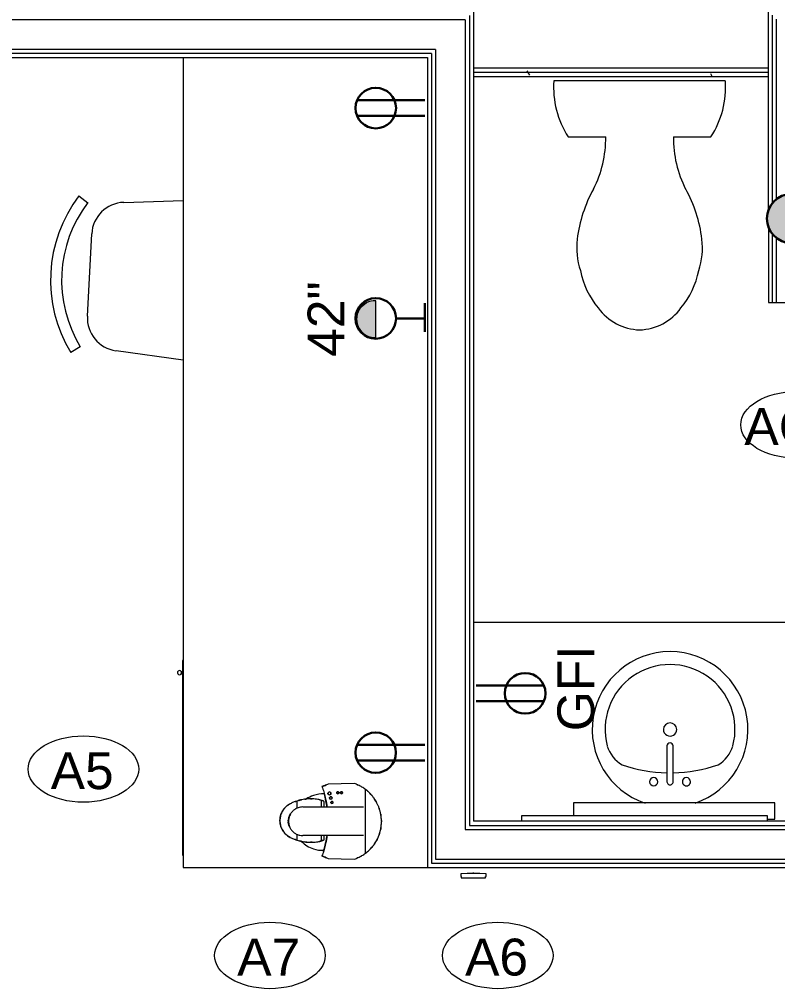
# Model space of a CAD drawing. Header units: inches. Extents: x -4688 to 1542, y -3558 to 978.
# Drawn here: x -828.4 to -735.8, y 482.4 to 600.7 of the extents above; entities that cross this region are included whole.
import ezdxf

# ---------------------------------------------------------------- set-up
doc = ezdxf.new("R2010")
doc.units = ezdxf.units.IN
doc.header["$MEASUREMENT"] = 0
for name, color, linetype, lineweight in [('A-ANNO-NOTE', 131, 'Continuous', 40), ('A-DETL-GENF', 92, 'Continuous', 18), ('A-WALL', 113, 'Continuous', 18), ('A-WALL-PATT', 111, 'Continuous', 18), ('I-FURN', 30, 'Continuous', 9), ('I-WALL', 2, 'Continuous', 18), ('P-SANR-FIXT', 6, 'Continuous', 9), ('Q-CASE', 31, 'Continuous', 9), ('Q-SPCQ', 91, 'Continuous', 9), ('Q-SPCQ-IDEN', 132, 'Continuous', 9), ('S-COLS', 52, 'Continuous', 18)]:
    doc.layers.add(name, color=color, linetype=linetype, lineweight=lineweight)
doc.styles.add('Arial', font='arial.ttf', dxfattribs={"height": 4.5})
doc.styles.add('Swis721 Lt BT', font='swissl.ttf', dxfattribs={"height": 4.5})
pattern_1 = [(0, (0, 0), (15.36, 3.84), [0.634, -10.886, 0.634, -10.886, -61.44]), (0, (0, 0), (15.36, 3.84), [-23.04, 0.634, -22.406, 0.634, -10.886, -26.88]), (0, (0, 0), (15.36, 3.84), [-57.6, 0.634, -7.046, 0.634, -18.566]), (120, (5.76, 1.92), (-11.005538, 11.38215), [0.634, -10.886, 0.634, -10.886, -61.44]), (120, (5.76, 1.92), (-11.005538, 11.38215), [-23.04, 0.634, -22.406, 0.634, -10.886, -26.88]), (120, (5.76, 1.92), (-11.005538, 11.38215), [-57.6, 0.634, -7.046, 0.634, -18.566]), (240, (7.68, 9.6), (-4.354462, -15.22215), [0.634, -10.886, 0.634, -10.886, -61.44]), (240, (7.68, 9.6), (-4.354462, -15.22215), [-23.04, 0.634, -22.406, 0.634, -10.886, -26.88]), (240, (7.68, 9.6), (-4.354462, -15.22215), [-57.6, 0.634, -7.046, 0.634, -18.566])]

# ---------------------------------------------------------------- blocks, each defined once
blk = doc.blocks.new('Concrete-Round-Column - 10_-4877615-1st Floor Power _ Signal')
at = {"layer": 'S-COLS', "lineweight": 9}
blk.add_hatch(color=7, dxfattribs=at).paths.add_polyline_path([(0, -3), (1.15, -2.77), (2.12, -2.12), (2.77, -1.15), (3, 0), (2.77, 1.15), (2.12, 2.12), (1.15, 2.77), (0, 3), (-1.15, 2.77), (-2.12, 2.12), (-2.77, 1.15), (-3, 0), (-2.77, -1.15), (-2.12, -2.12), (-1.15, -2.77)], flags=0)
at = {"layer": 'S-COLS', "color": 8, "lineweight": 30}
for start, end in [(360, 180), (180, 360)]:
    blk.add_arc((0, 0), 3, start, end, dxfattribs=at)
blk = doc.blocks.new('C-Counter Top - ADJ HEIGHT-6997157-1st Floor Power _ Signal')
at = {"layer": 'Q-CASE'}
for p, q in [((-46.89, 0), (-47.26, 0)), ((-47.26, 0), (-47.26, -0.75)), ((-47.26, -0.75), (-47.26, -25)), ((-47.26, -0.75), (29.46, -0.75)), ((-47.26, -25), (29.46, -25))]:
    blk.add_line(p, q, dxfattribs=at)
blk = doc.blocks.new('Sink Vanity-Round - 19_ x 19_-V37-1st Floor Power _ Signal')
at = {"layer": 'P-SANR-FIXT'}
for p, q in [((3.43, 9.73), (3.43, 5.36)), ((4.18, 9.73), (4.18, 5.36))]:
    blk.add_line(p, q, dxfattribs=at)
for centre, radius, start, end in [((3.81, 3.35), 9.5, 108.7425, 270), ((3.81, 3.35), 9.5, 270, 71.2575), ((1.81, 9.73), 0.5, 360, 180), ((1.81, 9.73), 0.5, 180, 360), ((3.81, 9.73), 0.375, 360, 180), ((5.81, 9.73), 0.5, 0, 180), ((5.81, 9.73), 0.5, 180, 360), ((3.81, -9.17), 17.81, 91.2067, 109.2086), ((3.81, -9.17), 17.81, 70.7914, 88.7933), ((0.05, 4.11), 4.12, 120.7927, 162.1904), ((7.56, 4.11), 4.12, 17.8096, 59.2073), ((3.81, 3.35), 7.93, 165.3071, 14.6929), ((3.81, 5.36), 0.375, 180, 360), ((3.81, 3.35), 0.812, 360, 180), ((3.81, 3.35), 0.813, 180, 360)]:
    blk.add_arc(centre, radius, start, end, dxfattribs=at)
blk = doc.blocks.new('F-Chairs - Side 01-V38-1st Floor Power _ Signal')
at = {"layer": 'I-FURN'}
for p, q in [((9.78, 17.28), (9.07, 9.03)), ((-9.07, 9.03), (-9.69, 16.26)), ((5.02, 5.32), (-5.02, 5.32)), ((-9.57, 3.52), (-8.8, 4.64)), ((8.8, 4.64), (9.57, 3.52))]:
    blk.add_line(p, q, dxfattribs=at)
for centre, radius, start, end in [((-5.02, 9.38), 4.06, 184.9697, 270), ((5.02, 9.38), 4.06, 270, 355.0303), ((0, 17.51), 15.59, 235.6197, 304.3803), ((0, 17.51), 16.94, 235.6197, 304.3803)]:
    blk.add_arc(centre, radius, start, end, dxfattribs=at)
blk = doc.blocks.new('P-Toilet-Floor-3D - Floor Mount-7330913-1st Floor Power _ Signal')
at = {"layer": 'P-SANR-FIXT'}
for p, q in [((10.46, -1.47), (-10.46, -1.47)), ((-8.7, -8.31), (-4.13, -8.31)), ((4.13, -8.31), (8.7, -8.31))]:
    blk.add_line(p, q, dxfattribs=at)
for centre, radius, start, end in [((0.69, -2.25), 11.19, 176.0012, 212.8527), ((-0.69, -2.25), 11.19, 327.1473, 3.9988), ((-17.85, -8.46), 13.72, 332.9997, 0.6089), ((17.85, -8.46), 13.72, 179.3911, 207.0003), ((9.41, -22.94), 17.16, 151.2397, 172.7867), ((-9.41, -22.94), 17.16, 7.2133, 28.7603), ((0.88, -21.86), 8.56, 172.7867, 198.8936), ((-0.88, -21.86), 8.56, 341.1064, 7.2133), ((2.68, -22.72), 10.08, 190.9157, 219.9319), ((-2.68, -22.72), 10.08, 320.0681, 349.0843), ((0.18, -25.42), 6.45, 215.8378, 268.4031), ((-0.18, -25.42), 6.45, 271.5969, 324.1622)]:
    blk.add_arc(centre, radius, start, end, dxfattribs=at)
blk = doc.blocks.new('A-UC Refrigerator - A-UC Refrigerator-V65-1st Floor Power _ Signal')
at = {"layer": 'Q-SPCQ'}
for p, q in [((-11.87, -17.69), (-11.87, -17.75)), ((11.88, -17.75), (11.88, -17.69)), ((-11.87, -17.75), (11.88, -17.75)), ((-10.5, -17.75), (-10.5, -17.91)), ((-10.5, -17.75), (-10.5, -17.91)), ((-10.25, -17.93), (-10.25, -17.75)), ((-10.25, -17.93), (-10.25, -17.75))]:
    blk.add_line(p, q, dxfattribs=at)
for start, end in [(90, 270), (270, 90)]:
    blk.add_arc((-10.39, -18.13), 0.25, start, end, dxfattribs=at)
blk = doc.blocks.new('HVAC_Other_LK-Systems_Room-Thermostat-S1-Dti-24V-NO - Room Thermostat S1 Dti 24V NO-6786672-1st Floor Power _ Signal')
at = {"layer": 'A-DETL-GENF', "lineweight": 9}
for p, q in [((-1.55, 0.12), (-1.55, -0.05)), ((-1.48, 0.12), (-1.55, 0.12)), ((-1.48, 0.12), (-1.55, 0.12)), ((-1.55, 0.12), (-1.55, -0.23)), ((-1.48, 0.28), (-1.48, 0.12)), ((1.48, 0.28), (-1.48, 0.28)), ((1.48, 0.28), (-1.48, 0.28)), ((-1.48, 0.28), (-1.48, 0.12)), ((1.48, 0.12), (1.48, 0.28)), ((1.48, 0.12), (1.48, 0.28)), ((1.55, 0.12), (1.48, 0.12)), ((1.55, 0.12), (1.48, 0.12)), ((1.55, -0.23), (1.55, 0.12)), ((1.55, -0.23), (1.55, 0.12)), ((-1.55, -0.05), (-1.55, -0.23)), ((-1.55, -0.23), (-0.76, -0.25)), ((-1.55, -0.23), (-0.76, -0.25)), ((-0.76, -0.25), (0, -0.26)), ((-0.76, -0.25), (-0.06, -0.26)), ((-0.06, -0.26), (-0.06, -0.3)), ((-0.06, -0.3), (0.06, -0.3)), ((-0.06, -0.3), (0.06, -0.3)), ((0, -0.26), (0.76, -0.25)), ((0.06, -0.26), (0.76, -0.25)), ((0.06, -0.3), (0.06, -0.26)), ((0.06, -0.3), (0.06, -0.26)), ((0.76, -0.25), (1.55, -0.23)), ((0.76, -0.25), (1.55, -0.23))]:
    blk.add_line(p, q, dxfattribs=at)
blk = doc.blocks.new('Desk26 - Desk-7240400-1st Floor Power _ Signal')
at = {"layer": 'Q-CASE'}
for p, q in [((2405, 806.12), (2405, 835.94)), ((2306.16, 806.12), (2405, 806.12))]:
    blk.add_line(p, q, dxfattribs=at)
blk = doc.blocks.new('Mirror38 - Mirror-7339409-1st Floor Power _ Signal')
at = {"layer": 'Q-SPCQ'}
for p, q in [((-991.06, -1017.98), (-1015.63, -1017.98)), ((-1015.63, -1017.98), (-1015.63, -1019.6)), ((-991.06, -1019.98), (-991.06, -1017.98)), ((-991.95, -1019.98), (-991.06, -1019.98))]:
    blk.add_line(p, q, dxfattribs=at)
blk = doc.blocks.new('Keurig_Coffee_Maker_18764 - Keurig_Coffee_Maker_18764-V76-1st Floor Power _ Signal')
at = {"layer": 'Q-SPCQ'}
for p, q in [((-0.61, 4.75), (-0.53, 4.77)), ((-0.53, 4.77), (-0.61, 4.75)), ((-0.61, 4.75), (-0.53, 4.77)), ((-0.53, 4.77), (-0.61, 4.75)), ((-0.61, 4.75), (-0.53, 4.77)), ((-0.53, 4.77), (-0.61, 4.75)), ((-0.61, 4.75), (-0.6, 4.72)), ((-0.61, 4.75), (-0.6, 4.72)), ((-0.61, 4.75), (-0.6, 4.72)), ((-0.6, 4.72), (-0.52, 4.74)), ((-0.52, 4.74), (-0.6, 4.72)), ((-0.6, 4.72), (-0.52, 4.74)), ((-0.52, 4.74), (-0.6, 4.72)), ((-0.6, 4.72), (-0.52, 4.74)), ((-0.52, 4.74), (-0.6, 4.72)), ((-0.52, 4.74), (-0.53, 4.77)), ((-0.52, 4.74), (-0.53, 4.77)), ((-0.52, 4.74), (-0.53, 4.77)), ((-0.51, 4.78), (-0.43, 4.8)), ((-0.51, 4.78), (-0.51, 4.75)), ((-0.43, 4.77), (-0.51, 4.75)), ((-0.43, 4.8), (-0.36, 4.82)), ((-0.43, 4.77), (-0.43, 4.8)), ((-0.35, 4.79), (-0.43, 4.77)), ((-0.36, 4.82), (-0.35, 4.79)), ((-0.31, 4.83), (-0.11, 4.85)), ((-0.31, 4.83), (-0.3, 4.8)), ((-0.11, 4.82), (-0.3, 4.8)), ((-0.11, 4.85), (-0.11, 4.82)), ((-0.04, 4.86), (0.03, 4.85)), ((-0.04, 4.86), (-0.04, 4.82)), ((0.03, 4.82), (-0.04, 4.82)), ((0.03, 4.85), (0.13, 4.85)), ((0.13, 4.85), (0.03, 4.85)), ((0.03, 4.82), (0.03, 4.85)), ((0.03, 4.82), (0.12, 4.82)), ((0.12, 4.82), (0.03, 4.82)), ((0.13, 4.85), (0.12, 4.82)), ((0.2, 4.81), (0.12, 4.82)), ((0.13, 4.85), (0.2, 4.84)), ((0.2, 4.84), (0.2, 4.81)), ((0.27, 4.8), (0.28, 4.83)), ((0.3, 4.8), (0.27, 4.8)), ((0.28, 4.83), (0.44, 4.8)), ((0.43, 4.77), (0.34, 4.79)), ((0.49, 4.75), (0.43, 4.77)), ((0.44, 4.8), (0.5, 4.78)), ((0.44, 4.8), (0.44, 4.8)), ((0.44, 4.8), (0.44, 4.8)), ((0.45, 4.8), (0.44, 4.77)), ((0.47, 4.79), (0.46, 4.76)), ((0.52, 4.75), (0.46, 4.76)), ((0.46, 4.76), (0.49, 4.75)), ((0.5, 4.78), (0.47, 4.79)), ((0.47, 4.79), (0.52, 4.78)), ((0.49, 4.75), (0.5, 4.78)), ((0.5, 4.78), (0.49, 4.75)), ((0.5, 4.78), (0.49, 4.75)), ((0.49, 4.75), (0.49, 4.75)), ((0.5, 4.75), (0.51, 4.78)), ((0.5, 4.78), (0.5, 4.78)), ((0.52, 4.78), (0.52, 4.75)), ((0.58, 4.76), (0.57, 4.73)), ((0.58, 4.76), (0.65, 4.73)), ((0.64, 4.7), (0.65, 4.73)), ((-1.56, 3.82), (-2.29, 3.82)), ((0.64, 4.7), (0.57, 4.73)), ((0.71, 4.71), (0.7, 4.68)), ((0.74, 4.66), (0.7, 4.68)), ((0.7, 4.68), (0.74, 4.66)), ((0.75, 4.69), (0.71, 4.71)), ((0.71, 4.71), (0.76, 4.68)), ((0.89, 4.58), (0.74, 4.66)), ((0.76, 4.68), (0.9, 4.61)), ((0.91, 4.61), (0.89, 4.58)), ((0.9, 4.61), (0.89, 4.58)), ((2.47, 3.82), (1.56, 3.82)), ((-1.75, -4.31), (-1.75, 3.08)), ((1.75, 3.08), (1.75, -4.31)), ((-2.38, 0.79), (-1.75, 0.79)), ((-2.24, 0.47), (-1.75, 0.47)), ((1.75, 0.79), (2.56, 0.79)), ((1.75, 0.47), (2.42, 0.47)), ((-3.9, -4.57), (3.9, -4.57)), ((2.55, -5.79), (2.53, -5.79)), ((0, -6.52), (-0.05, -6.52)), ((0, -6.52), (-0.05, -6.52))]:
    blk.add_line(p, q, dxfattribs=at)
at = {"layer": 'Q-SPCQ', "flags": 128}
for points in [[(-4.52, -0.02), (-4.56, -1.59), (-4.6, -3.21)], [(4.6, -3.21), (4.56, -1.59), (4.52, -0.02)]]:
    blk.add_lwpolyline(points, dxfattribs=at)
at = {"layer": 'Q-SPCQ'}
for centre, radius, start, end in [((-0.11, 0.74), 3.42, 133.2151, 162.0251), ((-0.11, 0.74), 3.42, 17.9749, 33.9816), ((-0.11, 0.74), 3.42, 162.0251, 183.9632), ((-1.51, 0.29), 4.88, 2.0734, 17.9749), ((0, 12.51), 12.51, 252.7803, 257.1927), ((0, 12.51), 12.51, 253.7595, 261.925), ((0, 12.51), 12.51, 259.0261, 261.9487), ((0, 12.51), 12.51, 278.0789, 285.4279), ((3.4, -0.17), 0.187, 90, 270), ((3.4, -0.17), 0.187, 270, 90), ((2.3, -0.48), 0.125, 90, 270), ((2.3, -0.48), 0.125, 270, 90), ((2.84, -0.34), 0.156, 90, 270), ((2.84, -0.34), 0.156, 270, 90), ((3.48, -1.19), 0.125, 90, 270), ((3.48, -1.19), 0.125, 270, 90), ((3.48, -1.64), 0.125, 90, 270), ((3.48, -1.64), 0.125, 270, 90), ((-0.02, -1.68), 4.83, 219.3983, 221.0457), ((-0.02, -1.68), 4.83, 228.1639, 230.5343), ((-0.02, -1.68), 4.83, 239.6592, 240.0724)]:
    blk.add_arc(centre, radius, start, end, dxfattribs=at)
for points, knots in [([(2.14, 4.62), (2.07, 4.77), (1.89, 5.05), (1.52, 5.4), (1.09, 5.67), (0.61, 5.84), (0.09, 5.9), (-0.42, 5.84), (-0.91, 5.67), (-1.27, 5.44), (-1.52, 5.22), (-1.75, 4.98), (-1.88, 4.77), (-1.96, 4.62)], [0, 0, 0, 0, 0.1, 0.2, 0.3, 0.4, 0.5, 0.6, 0.7, 0.8, 0.85, 0.9, 1, 1, 1, 1]), ([(-1.9, 4.72), (-1.84, 4.83), (-1.7, 5.03), (-1.51, 5.23), (-1.4, 5.33), (-1.37, 5.35)], [0, 0, 0, 0, 0.3333333, 0.6666667, 0.7485665, 0.7485665, 0.7485665, 0.7485665]), ([(1.75, 3.08), (1.75, 3.18), (1.73, 3.38), (1.66, 3.67), (1.55, 3.9), (1.45, 4.07), (1.36, 4.19), (1.26, 4.3), (1.14, 4.4), (1.02, 4.5), (0.9, 4.58), (0.76, 4.65), (0.62, 4.72), (0.47, 4.77), (0.3, 4.8), (0.12, 4.83), (-0.08, 4.83), (-0.28, 4.81), (-0.47, 4.77), (-0.65, 4.7), (-0.83, 4.62), (-0.99, 4.52), (-1.15, 4.4), (-1.28, 4.27), (-1.4, 4.13), (-1.51, 3.97), (-1.62, 3.75), (-1.72, 3.46), (-1.75, 3.21), (-1.75, 3.08)], [0, 0, 0, 0, 0.055556, 0.111111, 0.166667, 0.194444, 0.222222, 0.25, 0.277778, 0.305556, 0.333333, 0.361111, 0.388889, 0.416667, 0.444444, 0.479167, 0.513889, 0.548611, 0.583333, 0.618056, 0.652778, 0.6875, 0.722222, 0.756944, 0.791667, 0.826389, 0.861111, 0.930556, 1, 1, 1, 1]), ([(-0.84, 5.68), (-0.81, 5.69), (-0.71, 5.73), (-0.61, 5.77), (-0.54, 5.79)], [0.1340386, 0.1340386, 0.1340386, 0.1340386, 0.1666667, 0.256932, 0.256932, 0.256932, 0.256932]), ([(-0.38, 5.83), (-0.37, 5.83), (-0.07, 5.89), (0.25, 5.88), (0.55, 5.83), (0.57, 5.83)], [0.3167664, 0.3167664, 0.3167664, 0.3167664, 0.3333333, 0.6666667, 0.6830273, 0.6830273, 0.6830273, 0.6830273]), ([(0.72, 5.79), (0.8, 5.77), (0.9, 5.74), (1, 5.69), (1.02, 5.68)], [0.7426327, 0.7426327, 0.7426327, 0.7426327, 0.8333333, 0.8657703, 0.8657703, 0.8657703, 0.8657703]), ([(1.56, 5.35), (1.58, 5.33), (1.69, 5.23), (1.89, 5.03), (2.02, 4.83), (2.09, 4.72)], [0.2509667, 0.2509667, 0.2509667, 0.2509667, 0.3333333, 0.6666667, 1, 1, 1, 1]), ([(2.39, 4.05), (2.4, 4.03), (2.42, 3.98), (2.43, 3.94), (2.44, 3.93)], [0.17849533, 0.17849533, 0.17849533, 0.17849533, 0.2, 0.21629659, 0.21629659, 0.21629659, 0.21629659]), ([(-2.54, 2.59), (-2.54, 2.6), (-2.53, 2.69), (-2.52, 2.78), (-2.51, 2.86)], [0.38887206, 0.38887206, 0.38887206, 0.38887206, 0.4, 0.46606846, 0.46606846, 0.46606846, 0.46606846]), ([(2.56, 3.52), (2.58, 3.45), (2.6, 3.36), (2.62, 3.27), (2.62, 3.26)], [0.3370694, 0.3370694, 0.3370694, 0.3370694, 0.4, 0.41654848, 0.41654848, 0.41654848, 0.41654848]), ([(-1.75, 0.12), (-1.82, 0.13), (-2.22, 0.19), (-2.62, 0.27), (-2.94, 0.35)], [0.7961311, 0.7961311, 0.7961311, 0.7961311, 0.8333333, 1, 1, 1, 1]), ([(-2.33, 0.67), (-2.34, 0.68), (-2.34, 0.7), (-2.36, 0.74), (-2.38, 0.79), (-2.39, 0.83), (-2.4, 0.85)], [0.8338778, 0.8338778, 0.8338778, 0.8338778, 0.8611111, 0.8888889, 0.9444444, 1, 1, 1, 1]), ([(-2.38, 0.79), (-2.37, 0.77), (-2.36, 0.73), (-2.34, 0.68), (-2.32, 0.65), (-2.31, 0.62), (-2.3, 0.6), (-2.29, 0.58), (-2.28, 0.56), (-2.27, 0.54), (-2.26, 0.52), (-2.26, 0.51), (-2.25, 0.49), (-2.24, 0.48), (-2.24, 0.47), (-2.24, 0.47), (-2.24, 0.47)], [0, 0, 0, 0, 0.0555556, 0.1111111, 0.1388889, 0.1666667, 0.1944444, 0.2222222, 0.25, 0.2777778, 0.3055556, 0.3333333, 0.3611111, 0.3888889, 0.4444444, 0.4737946, 0.4737946, 0.4737946, 0.4737946]), ([(2.94, 0.35), (2.62, 0.27), (2.22, 0.19), (1.82, 0.13), (1.75, 0.12)], [0, 0, 0, 0, 0.1666667, 0.2038782, 0.2038782, 0.2038782, 0.2038782]), ([(1.86, 0.14), (1.93, 0.15), (2.29, 0.21), (2.65, 0.28), (2.94, 0.35)], [0.8149744, 0.8149744, 0.8149744, 0.8149744, 0.85, 1, 1, 1, 1]), ([(2.42, 0.47), (2.42, 0.47), (2.42, 0.47), (2.43, 0.48), (2.43, 0.49), (2.44, 0.51), (2.45, 0.53), (2.46, 0.55), (2.47, 0.57), (2.48, 0.58), (2.48, 0.6), (2.49, 0.62), (2.51, 0.66), (2.53, 0.72), (2.55, 0.76), (2.56, 0.79)], [0.5262054, 0.5262054, 0.5262054, 0.5262054, 0.5555556, 0.6111111, 0.6388889, 0.6666667, 0.7083333, 0.75, 0.7708333, 0.78125, 0.7916667, 0.8333333, 0.875, 0.9166667, 1, 1, 1, 1]), ([(2.58, 0.85), (2.58, 0.83), (2.56, 0.79), (2.54, 0.74), (2.53, 0.7), (2.52, 0.68), (2.52, 0.67)], [0, 0, 0, 0, 0.0555556, 0.1111111, 0.1388889, 0.1661222, 0.1661222, 0.1661222, 0.1661222]), ([(3.33, 0.01), (3.34, 0.01), (3.36, 0.02), (3.38, 0.02), (3.4, 0.02)], [0.8888889, 0.8888889, 0.8888889, 0.8888889, 0.9305556, 1, 1, 1, 1]), ([(3.4, 0.02), (3.41, 0.02), (3.42, 0.02), (3.44, 0.01), (3.44, 0.01)], [0, 0, 0, 0, 0.05555556, 0.07172864, 0.07172864, 0.07172864, 0.07172864]), ([(2.3, -0.6), (2.3, -0.6), (2.28, -0.6), (2.26, -0.6), (2.24, -0.59), (2.23, -0.58), (2.22, -0.57), (2.21, -0.56), (2.19, -0.53), (2.18, -0.5), (2.18, -0.46), (2.19, -0.42), (2.2, -0.4), (2.22, -0.39), (2.23, -0.38), (2.26, -0.36), (2.28, -0.35), (2.3, -0.35)], [0, 0, 0, 0, 0.055556, 0.111111, 0.166667, 0.194444, 0.222222, 0.277778, 0.333333, 0.444444, 0.583333, 0.652778, 0.722222, 0.756944, 0.791667, 0.861111, 1, 1, 1, 1]), ([(2.3, -0.35), (2.31, -0.35), (2.32, -0.36), (2.34, -0.36), (2.35, -0.36), (2.36, -0.37), (2.38, -0.38), (2.39, -0.39), (2.4, -0.4), (2.42, -0.42), (2.43, -0.46), (2.43, -0.5), (2.42, -0.54), (2.4, -0.55), (2.39, -0.57), (2.38, -0.58), (2.35, -0.6), (2.32, -0.6), (2.3, -0.6)], [0, 0, 0, 0, 0.055556, 0.083333, 0.111111, 0.166667, 0.194444, 0.222222, 0.277778, 0.333333, 0.444444, 0.583333, 0.652778, 0.722222, 0.756944, 0.791667, 0.861111, 1, 1, 1, 1]), ([(2.74, -0.45), (2.73, -0.45), (2.72, -0.43), (2.7, -0.4), (2.68, -0.36), (2.69, -0.31), (2.7, -0.26), (2.72, -0.24), (2.73, -0.22), (2.74, -0.21), (2.76, -0.2), (2.77, -0.2), (2.78, -0.19), (2.79, -0.19)], [0.2222222, 0.2222222, 0.2222222, 0.2222222, 0.2777778, 0.3333333, 0.4444444, 0.5833333, 0.6527778, 0.7222222, 0.7569444, 0.7916667, 0.8263889, 0.8611111, 0.8888889, 0.8888889, 0.8888889, 0.8888889]), ([(2.84, -0.18), (2.85, -0.18), (2.87, -0.18), (2.88, -0.18), (2.9, -0.19), (2.92, -0.2), (2.93, -0.21), (2.94, -0.21), (2.94, -0.22)], [0, 0, 0, 0, 0.0555556, 0.0833333, 0.1111111, 0.1666667, 0.1944444, 0.2222222, 0.2222222, 0.2222222, 0.2222222]), ([(2.98, -0.26), (2.99, -0.27), (3, -0.31), (3, -0.36), (2.98, -0.41), (2.97, -0.43), (2.95, -0.45), (2.94, -0.46), (2.93, -0.47), (2.89, -0.48), (2.87, -0.49), (2.84, -0.49)], [0.3333333, 0.3333333, 0.3333333, 0.3333333, 0.4444444, 0.5833333, 0.6527778, 0.7222222, 0.7569444, 0.7916667, 0.8263889, 0.8611111, 1, 1, 1, 1]), ([(3.21, -0.14), (3.21, -0.13), (3.22, -0.11), (3.22, -0.09), (3.23, -0.08), (3.23, -0.08)], [0.5555556, 0.5555556, 0.5555556, 0.5555556, 0.5833333, 0.6527778, 0.6666667, 0.6666667, 0.6666667, 0.6666667]), ([(3.27, -0.31), (3.27, -0.3), (3.25, -0.29), (3.23, -0.25), (3.21, -0.21), (3.21, -0.18), (3.21, -0.17)], [0.2222222, 0.2222222, 0.2222222, 0.2222222, 0.2777778, 0.3333333, 0.4444444, 0.4882459, 0.4882459, 0.4882459, 0.4882459]), ([(3.4, -0.36), (3.39, -0.36), (3.37, -0.35), (3.35, -0.35), (3.34, -0.35), (3.33, -0.34)], [0, 0, 0, 0, 0.0555556, 0.0833333, 0.1111111, 0.1111111, 0.1111111, 0.1111111]), ([(3.48, -1.31), (3.47, -1.31), (3.46, -1.31), (3.44, -1.31), (3.42, -1.3), (3.4, -1.28), (3.39, -1.27), (3.37, -1.24), (3.36, -1.21), (3.36, -1.16), (3.37, -1.13), (3.38, -1.11), (3.39, -1.1), (3.41, -1.09), (3.44, -1.07), (3.46, -1.06), (3.48, -1.06)], [0, 0, 0, 0, 0.055556, 0.111111, 0.166667, 0.222222, 0.277778, 0.333333, 0.444444, 0.583333, 0.652778, 0.722222, 0.756944, 0.791667, 0.861111, 1, 1, 1, 1]), ([(3.48, -1.06), (3.49, -1.06), (3.51, -1.06), (3.53, -1.07), (3.55, -1.08), (3.56, -1.09), (3.58, -1.11), (3.6, -1.13), (3.61, -1.17), (3.61, -1.19), (3.61, -1.21)], [0, 0, 0, 0, 0.0555556, 0.1111111, 0.1666667, 0.2222222, 0.2777778, 0.3333333, 0.4444444, 0.5555556, 0.5555556, 0.5555556, 0.5555556]), ([(3.5, -0.01), (3.5, -0.01), (3.51, -0.02), (3.53, -0.03), (3.54, -0.05), (3.57, -0.09), (3.59, -0.14), (3.59, -0.18), (3.58, -0.2)], [0.1737723, 0.1737723, 0.1737723, 0.1737723, 0.1944444, 0.2222222, 0.2777778, 0.3333333, 0.4444444, 0.5555556, 0.5555556, 0.5555556, 0.5555556]), ([(3.58, -0.23), (3.57, -0.24), (3.56, -0.26), (3.55, -0.28), (3.53, -0.3), (3.52, -0.31), (3.52, -0.31)], [0.6069174, 0.6069174, 0.6069174, 0.6069174, 0.6527778, 0.7222222, 0.7569444, 0.7777778, 0.7777778, 0.7777778, 0.7777778]), ([(3.36, -1.66), (3.36, -1.64), (3.36, -1.61), (3.37, -1.58), (3.39, -1.56), (3.4, -1.54), (3.44, -1.52), (3.46, -1.51), (3.48, -1.51)], [0.4444444, 0.4444444, 0.4444444, 0.4444444, 0.5833333, 0.6527778, 0.7222222, 0.7916667, 0.8611111, 1, 1, 1, 1]), ([(3.59, -1.25), (3.59, -1.26), (3.58, -1.27), (3.56, -1.29), (3.53, -1.31), (3.5, -1.31), (3.48, -1.31)], [0.6666667, 0.6666667, 0.6666667, 0.6666667, 0.7222222, 0.7916667, 0.8611111, 1, 1, 1, 1]), ([(3.48, -1.51), (3.49, -1.51), (3.51, -1.51), (3.53, -1.52), (3.55, -1.53), (3.56, -1.54), (3.58, -1.56), (3.6, -1.58), (3.61, -1.61), (3.61, -1.64), (3.61, -1.66)], [0, 0, 0, 0, 0.0555556, 0.1111111, 0.1666667, 0.2222222, 0.2777778, 0.3333333, 0.4444444, 0.5555556, 0.5555556, 0.5555556, 0.5555556]), ([(3.59, -1.7), (3.59, -1.7), (3.58, -1.72), (3.56, -1.73), (3.53, -1.75), (3.5, -1.76), (3.48, -1.76)], [0.6666667, 0.6666667, 0.6666667, 0.6666667, 0.7222222, 0.7916667, 0.8611111, 1, 1, 1, 1]), ([(-4.28, -3.96), (-4.26, -4), (-4.23, -4.06), (-4.2, -4.11), (-4.2, -4.12)], [0.3713401, 0.3713401, 0.3713401, 0.3713401, 0.5, 0.5248828, 0.5248828, 0.5248828, 0.5248828]), ([(-4.2, -4.12), (-4.2, -4.11), (-4.23, -4.06), (-4.26, -4), (-4.28, -3.96)], [0.4751172, 0.4751172, 0.4751172, 0.4751172, 0.5, 0.6286599, 0.6286599, 0.6286599, 0.6286599]), ([(-3.9, -4.57), (-3.77, -4.75), (-3.49, -5.07), (-3.02, -5.49), (-2.6, -5.78), (-2.29, -5.96), (-2.11, -6.05), (-1.94, -6.12), (-1.75, -6.2), (-1.57, -6.27), (-1.44, -6.31), (-1.36, -6.33), (-1.24, -6.36), (-1.07, -6.41), (-0.88, -6.44), (-0.76, -6.46), (-0.68, -6.47), (-0.53, -6.49), (-0.32, -6.51), (-0.14, -6.52), (-0.05, -6.52)], [0, 0, 0, 0, 0.142857, 0.285714, 0.428571, 0.5, 0.535714, 0.571429, 0.625, 0.678571, 0.705357, 0.71875, 0.732143, 0.785714, 0.839286, 0.852679, 0.866071, 0.892857, 0.946429, 1, 1, 1, 1]), ([(3.85, -4.63), (3.84, -4.65), (3.75, -4.77), (3.65, -4.88), (3.56, -4.97)], [0.3739159, 0.3739159, 0.3739159, 0.3739159, 0.4, 0.5097654, 0.5097654, 0.5097654, 0.5097654]), ([(-3.44, -5.1), (-3.43, -5.11), (-3.38, -5.16), (-3.33, -5.21), (-3.29, -5.25)], [0.23427003, 0.23427003, 0.23427003, 0.23427003, 0.25, 0.30481789, 0.30481789, 0.30481789, 0.30481789]), ([(-3.29, -5.25), (-3.33, -5.21), (-3.38, -5.16), (-3.43, -5.11), (-3.44, -5.1)], [0.79638486, 0.79638486, 0.79638486, 0.79638486, 0.83333333, 0.8435005, 0.8435005, 0.8435005, 0.8435005]), ([(-2.72, -5.7), (-2.76, -5.67), (-2.83, -5.62), (-2.89, -5.58), (-2.92, -5.56)], [0.63255371, 0.63255371, 0.63255371, 0.63255371, 0.66666667, 0.68782663, 0.68782663, 0.68782663, 0.68782663]), ([(-2.91, -5.56), (-2.89, -5.58), (-2.82, -5.63), (-2.75, -5.68), (-2.71, -5.7)], [0.46748557, 0.46748557, 0.46748557, 0.46748557, 0.5, 0.54988363, 0.54988363, 0.54988363, 0.54988363]), ([(2.85, -5.59), (2.8, -5.62), (2.62, -5.75), (2.43, -5.85), (2.29, -5.93)], [0.8, 0.8, 0.8, 0.8, 0.85, 1, 1, 1, 1]), ([(3.04, -5.45), (3.15, -5.37), (3.27, -5.27), (3.38, -5.16), (3.39, -5.15)], [0.2716855, 0.2716855, 0.2716855, 0.2716855, 0.4, 0.414526, 0.414526, 0.414526, 0.414526]), ([(3.39, -5.15), (3.3, -5.23), (3.18, -5.34), (3.06, -5.44), (3.04, -5.45)], [0.585474, 0.585474, 0.585474, 0.585474, 0.7, 0.7283145, 0.7283145, 0.7283145, 0.7283145]), ([(-2.32, -5.94), (-2.28, -5.96), (-2.2, -6), (-2.13, -6.03), (-2.1, -6.05)], [0.7023309, 0.7023309, 0.7023309, 0.7023309, 0.75, 0.78527969, 0.78527969, 0.78527969, 0.78527969]), ([(-1.45, -6.3), (-1.48, -6.29), (-1.55, -6.27), (-1.62, -6.25), (-1.68, -6.23)], [0.3190358, 0.3190358, 0.3190358, 0.3190358, 0.33333333, 0.37139588, 0.37139588, 0.37139588, 0.37139588]), ([(-0.77, -6.46), (-0.78, -6.46), (-0.84, -6.45), (-0.9, -6.44), (-0.95, -6.43)], [0.1610836, 0.1610836, 0.1610836, 0.1610836, 0.16666667, 0.2032532, 0.2032532, 0.2032532, 0.2032532]), ([(0, -6.52), (0.09, -6.52), (0.26, -6.51), (0.47, -6.49), (0.63, -6.47), (0.76, -6.45), (0.88, -6.43), (1.02, -6.4), (1.17, -6.37), (1.31, -6.33), (1.42, -6.3), (1.53, -6.26), (1.67, -6.21), (1.83, -6.15), (2.04, -6.06), (2.19, -5.98), (2.29, -5.93)], [0, 0, 0, 0, 0.1, 0.2, 0.25, 0.3, 0.35, 0.4, 0.475, 0.55, 0.5875, 0.625, 0.7, 0.775, 0.85, 1, 1, 1, 1]), ([(0.71, -6.46), (0.74, -6.46), (0.79, -6.45), (0.84, -6.44), (0.86, -6.44)], [0.29875922, 0.29875922, 0.29875922, 0.29875922, 0.33333333, 0.3619925, 0.3619925, 0.3619925, 0.3619925]), ([(0.86, -6.44), (0.84, -6.44), (0.79, -6.45), (0.74, -6.46), (0.71, -6.46)], [0.6380075, 0.6380075, 0.6380075, 0.6380075, 0.66666667, 0.70124078, 0.70124078, 0.70124078, 0.70124078]), ([(1.52, -6.26), (1.54, -6.26), (1.57, -6.25), (1.6, -6.23), (1.62, -6.23)], [0.65060949, 0.65060949, 0.65060949, 0.65060949, 0.66666667, 0.69577662, 0.69577662, 0.69577662, 0.69577662]), ([(1.62, -6.23), (1.6, -6.23), (1.57, -6.25), (1.54, -6.26), (1.52, -6.26)], [0.30422338, 0.30422338, 0.30422338, 0.30422338, 0.33333333, 0.34939051, 0.34939051, 0.34939051, 0.34939051])]:
    blk.add_open_spline(points, degree=3, knots=knots, dxfattribs=at)
for points in [[(-1.27, 5.43), (-1.23, 5.46), (-1.19, 5.49), (-1.15, 5.51)], [(-1.15, 5.51), (-1.1, 5.54), (-1.05, 5.57), (-1, 5.6)], [(1.19, 5.6), (1.24, 5.57), (1.28, 5.54), (1.33, 5.51)], [(1.33, 5.51), (1.37, 5.49), (1.41, 5.46), (1.45, 5.43)], [(-2.29, 3.82), (-2.36, 3.62), (-2.46, 3.2), (-2.56, 2.55), (-2.57, 1.89), (-2.53, 1.46), (-2.49, 1.24)], [(-1.96, 4.62), (-2.02, 4.49), (-2.14, 4.23), (-2.24, 3.96), (-2.29, 3.82)], [(-2.25, 3.92), (-2.24, 3.97), (-2.22, 4.01), (-2.21, 4.05)], [(-1.96, 4.62), (-1.95, 4.63), (-1.93, 4.67), (-1.91, 4.71), (-1.9, 4.72)], [(2.09, 4.72), (2.1, 4.71), (2.12, 4.67), (2.13, 4.63), (2.14, 4.62)], [(2.47, 3.82), (2.43, 3.96), (2.33, 4.23), (2.21, 4.49), (2.14, 4.62)], [(2.68, 1.24), (2.71, 1.46), (2.75, 1.89), (2.74, 2.55), (2.65, 3.2), (2.54, 3.62), (2.47, 3.82)], [(-2.44, 3.26), (-2.42, 3.35), (-2.4, 3.44), (-2.38, 3.53)], [(2.69, 2.85), (2.71, 2.77), (2.72, 2.68), (2.73, 2.59)], [(-2.56, 1.93), (-2.56, 2), (-2.56, 2.07), (-2.56, 2.15)], [(-2.49, 1.24), (-2.48, 1.17), (-2.45, 1.01), (-2.4, 0.86), (-2.38, 0.79)], [(2.56, 0.79), (2.59, 0.86), (2.63, 1.01), (2.67, 1.17), (2.68, 1.24)], [(2.74, 2.15), (2.75, 2.08), (2.74, 2), (2.74, 1.93)], [(-4.23, 0.74), (-4.29, 0.61), (-4.39, 0.36), (-4.48, 0.11), (-4.52, -0.02)], [(-4.23, 0.74), (-4.27, 0.65), (-4.34, 0.48), (-4.41, 0.31), (-4.44, 0.22)], [(-4.44, 0.22), (-4.41, 0.31), (-4.34, 0.48), (-4.27, 0.65), (-4.23, 0.74)], [(-2.94, 0.35), (-3.15, 0.4), (-3.59, 0.52), (-4.02, 0.66), (-4.23, 0.74)], [(-2.94, 0.35), (-2.59, 0.27), (-2.24, 0.2), (-1.89, 0.14)], [(-2.4, 0.85), (-2.42, 0.92), (-2.44, 0.98), (-2.45, 1.05)], [(-1.81, 0.13), (-1.9, 0.14), (-1.98, 0.16), (-2.07, 0.17)], [(2.94, 0.35), (2.59, 0.27), (2.25, 0.2), (1.9, 0.15)], [(2.64, 1.05), (2.62, 0.98), (2.6, 0.92), (2.58, 0.85)], [(4.23, 0.74), (4.02, 0.66), (3.59, 0.52), (3.15, 0.4), (2.94, 0.35)], [(4.44, 0.22), (4.41, 0.31), (4.34, 0.48), (4.27, 0.65), (4.23, 0.74)], [(4.52, -0.02), (4.48, 0.11), (4.39, 0.36), (4.29, 0.61), (4.23, 0.74)], [(4.23, 0.74), (4.27, 0.65), (4.34, 0.48), (4.41, 0.31), (4.44, 0.22)], [(3.46, -0.34), (3.44, -0.35), (3.42, -0.36), (3.4, -0.36)], [(3.48, -1.76), (3.47, -1.76), (3.46, -1.76), (3.44, -1.75), (3.42, -1.74), (3.41, -1.74), (3.4, -1.73)], [(-4.6, -3.21), (-4.55, -3.38), (-4.43, -3.69), (-4.19, -4.15), (-4, -4.43), (-3.9, -4.57)], [(3.9, -4.57), (4, -4.43), (4.19, -4.15), (4.43, -3.69), (4.55, -3.38), (4.6, -3.21)], [(-4.47, -3.57), (-4.46, -3.59), (-4.45, -3.61), (-4.44, -3.63)], [(-4.44, -3.63), (-4.45, -3.61), (-4.46, -3.59), (-4.47, -3.57)], [(2.29, -5.93), (2.49, -5.82), (2.89, -5.58), (3.43, -5.13), (3.75, -4.77), (3.9, -4.57)], [(3.57, -4.97), (3.67, -4.86), (3.76, -4.75), (3.85, -4.63)], [(4.45, -3.62), (4.45, -3.61), (4.46, -3.59), (4.47, -3.57)], [(4.47, -3.57), (4.46, -3.59), (4.45, -3.61), (4.45, -3.62)], [(2.29, -5.93), (2.48, -5.83), (2.67, -5.72), (2.85, -5.59)], [(-2.1, -6.05), (-2.18, -6.01), (-2.25, -5.97), (-2.33, -5.93)], [(-1.66, -6.23), (-1.61, -6.25), (-1.55, -6.27), (-1.5, -6.29)], [(-1.5, -6.29), (-1.48, -6.29), (-1.46, -6.3), (-1.45, -6.3)], [(-0.94, -6.43), (-0.89, -6.44), (-0.84, -6.45), (-0.78, -6.46)], [(0, -6.52), (0.03, -6.52), (0.05, -6.52), (0.08, -6.52)], [(0.08, -6.52), (0.05, -6.52), (0.03, -6.52), (0, -6.52)]]:
    blk.add_open_spline(points, degree=3, dxfattribs=at)
blk = doc.blocks.new('Mirror86 - Mirror-8022441-1st Floor Power _ Signal')
at = {"layer": 'Q-SPCQ'}
for p, q in [((-1001.09, -994.03), (-1031.1, -994.03)), ((-1031.1, -994.03), (-1031.1, -994.64)), ((-1031.1, -994.64), (-1001.09, -994.64)), ((-1001.09, -994.64), (-1001.09, -994.03))]:
    blk.add_line(p, q, dxfattribs=at)
blk = doc.blocks.new('Appliance_Specialty Equipment Tag - Standard-3515593-1st Floor Power _ Signal')
at = {"layer": 'Q-SPCQ-IDEN'}
blk.add_ellipse((-0.0499, 0.0037), major_axis=(-0.1406, 0), ratio=0.600473, dxfattribs=at)

msp = doc.modelspace()

# ---------------------------------------------------------------- hatches: boundary and pattern name
at = {"layer": 'A-ANNO-NOTE', "lineweight": 9}
for points in [[(-784.99, 561.85), (-785.77, 566.22), (-787.19, 564.62)], [(-787.19, 564.62), (-785.77, 566.22), (-786.92, 565.28)], [(-786.92, 565.28), (-785.77, 566.22), (-786.52, 565.77)], [(-786.46, 565.82), (-785.77, 566.22), (-785.99, 566.12)], [(-784.99, 561.85), (-784.99, 566.35), (-785.77, 566.22)], [(-785.77, 566.22), (-784.99, 566.35), (-785.39, 566.32)], [(-784.99, 561.85), (-784.91, 561.85), (-784.99, 566.35)], [(-784.91, 561.85), (-784.91, 566.35), (-784.99, 566.35)], [(-787.23, 563.82), (-787.19, 564.62), (-787.25, 563.98)], [(-786.92, 562.93), (-787.19, 564.62), (-787.23, 563.82)], [(-784.99, 561.85), (-787.19, 564.62), (-786.92, 562.93)], [(-786.92, 562.93), (-787.23, 563.82), (-787.17, 563.51)], [(-784.99, 561.85), (-786.92, 562.93), (-785.99, 562.08)], [(-785.99, 562.08), (-786.92, 562.93), (-786.52, 562.44)], [(-784.99, 561.85), (-785.99, 562.08), (-785.62, 561.94)]]:
    msp.add_hatch(color=256, dxfattribs=at).paths.add_polyline_path(points, flags=0)
at = {"layer": 'A-WALL-PATT', "lineweight": 9}
h = msp.add_hatch(dxfattribs=at)
h.set_pattern_fill('FP_1', color=256, style=0, pattern_type=2)
h.set_pattern_definition(pattern_1)
h.paths.add_polyline_path([(-736.98, 594.22), (-736.98, 594.72), (-772.98, 594.72), (-772.98, 594.22), (-743.53, 594.22)], flags=0)
h = msp.add_hatch(dxfattribs=at)
h.set_pattern_fill('FP_1', color=256, style=0, pattern_type=2)
h.set_pattern_definition(pattern_1)
h.paths.add_polyline_path([(-736.98, 593.72), (-736.98, 594.22), (-772.98, 594.22), (-772.98, 593.72), (-743.53, 593.72)], flags=0)

# ---------------------------------------------------------------- linework, layer by layer
at = {"layer": 'A-ANNO-NOTE', "lineweight": 30}
for p, q in [((-778.93, 590.82), (-787.19, 590.82)), ((-778.93, 588.9), (-787.19, 588.9)), ((-778.93, 562.55), (-778.93, 566.06)), ((-778.93, 564.19), (-782.43, 564.19)), ((-772.65, 519.39), (-764.39, 519.39)), ((-772.65, 517.47), (-764.39, 517.47)), ((-778.93, 512.15), (-787.19, 512.15)), ((-778.93, 510.23), (-787.19, 510.23))]:
    msp.add_line(p, q, dxfattribs=at)
at = {"layer": 'A-ANNO-NOTE', "lineweight": 9}
msp.add_line((-784.91, 561.85), (-784.91, 566.35), dxfattribs=at)
at = {"layer": 'A-ANNO-NOTE', "lineweight": 30}
for centre, radius in [((-784.91, 589.86), 2.48), ((-784.91, 564.19), 2.48), ((-766.67, 518.43), 2.48), ((-784.91, 511.19), 2.47)]:
    msp.add_circle(centre, radius, dxfattribs=at)
at = {"layer": 'A-ANNO-NOTE', "lineweight": 9}
msp.add_arc((-785, 564.1), 2.25, 87.6427, 272.3573, dxfattribs=at)
at = {"layer": 'A-WALL'}
for p, q in [((-773.48, 601.15), (-773.48, 502.31)), ((-736.48, 578.21), (-736.48, 601.22)), ((-773.98, 600.65), (-1015.06, 600.65)), ((-773.98, 600.65), (-773.98, 501.81)), ((-735.98, 578.7), (-735.98, 600.72)), ((-777.6, 597.03), (-867.56, 597.03)), ((-778.1, 596.53), (-867.56, 596.53)), ((-778.1, 596.53), (-778.1, 497.69)), ((-777.6, 597.03), (-777.6, 498.19)), ((-736.98, 594.72), (-772.98, 594.72)), ((-736.98, 594.22), (-772.98, 594.22)), ((-736.48, 566.15), (-736.48, 574.54)), ((-735.98, 566.15), (-735.98, 574.05)), ((-773.98, 501.81), (-696.63, 501.81)), ((-773.48, 502.31), (-696.63, 502.31)), ((-777.6, 498.19), (-696.63, 498.19)), ((-778.1, 497.69), (-696.63, 497.69))]:
    msp.add_line(p, q, dxfattribs=at)
at = {"layer": 'I-WALL'}
for p, q in [((-772.98, 601.72), (-772.98, 502.81)), ((-736.98, 577.32), (-736.98, 601.72)), ((-867.56, 596.03), (-778.6, 596.03)), ((-778.6, 596.03), (-778.6, 497.19)), ((-772.98, 593.72), (-736.98, 593.72)), ((-736.98, 575.43), (-736.98, 566.15)), ((-736.98, 566.15), (-731.35, 566.15)), ((-696.63, 502.81), (-772.98, 502.81)), ((-778.6, 497.19), (-696.63, 497.19))]:
    msp.add_line(p, q, dxfattribs=at)

# ---------------------------------------------------------------- block references
at = {"layer": 'I-FURN', "rotation": 266.999999999999}
msp.add_blockref('F-Chairs - Side 01-V38-1st Floor Power _ Signal', (-825.16, 569.77), dxfattribs=at)
at = {"layer": 'P-SANR-FIXT'}
msp.add_blockref('P-Toilet-Floor-3D - Floor Mount-7330913-1st Floor Power _ Signal', (-752.7, 594.66), dxfattribs=at)
at = {"layer": 'P-SANR-FIXT', "rotation": 180}
msp.add_blockref('Sink Vanity-Round - 19_ x 19_-V37-1st Floor Power _ Signal', (-745.17, 517.37), dxfattribs=at)
at = {"layer": 'Q-CASE'}
for name, p, rotation in [('Desk26 - Desk-7240400-1st Floor Power _ Signal', (-1614.54, 2902.19), 270.0000000000001), ('C-Counter Top - ADJ HEIGHT-6997157-1st Floor Power _ Signal', (-743.52, 502.09), 180)]:
    msp.add_blockref(name, p, dxfattribs=dict(at, rotation=rotation))
at = {"layer": 'Q-SPCQ'}
for name, p, rotation in [('A-UC Refrigerator - A-UC Refrigerator-V65-1st Floor Power _ Signal', (-790.73, 510.56), 269.9999999999997), ('Keurig_Coffee_Maker_18764 - Keurig_Coffee_Maker_18764-V76-1st Floor Power _ Signal', (-790.73, 502.81), 89.99999999999957), ('HVAC_Other_LK-Systems_Room-Thermostat-S1-Dti-24V-NO - Room Thermostat S1 Dti 24V NO-6786672-1st Floor Power _ Signal', (-772.98, 496.19), 180)]:
    msp.add_blockref(name, p, dxfattribs=dict(at, rotation=rotation))
for name, p in [('Mirror38 - Mirror-7339409-1st Floor Power _ Signal', (254.86, 1523.06)), ('Mirror86 - Mirror-8022441-1st Floor Power _ Signal', (264, 1497.49))]:
    msp.add_blockref(name, p, dxfattribs=at)
at = {"layer": 'Q-SPCQ-IDEN', "xscale": 47.99999999999997, "yscale": 47.99999999999997, "zscale": 47.99999999999997}
for p in [(-731.2, 551.02), (-818.2, 509.01), (-795.43, 486.26), (-767.61, 486.26)]:
    msp.add_blockref('Appliance_Specialty Equipment Tag - Standard-3515593-1st Floor Power _ Signal', p, dxfattribs=at)
at = {"layer": 'S-COLS', "lineweight": 9}
msp.add_blockref('Concrete-Round-Column - 10_-4877615-1st Floor Power _ Signal', (-734.16, 576.37), dxfattribs=at)

# ---------------------------------------------------------------- texts
at = {"layer": 'A-ANNO-NOTE', "lineweight": 9, "char_height": 4.5, "attachment_point": 1, "rotation": 90, "style": 'Swis721 Lt BT'}
for s, insert, width in [('42"', (-793.23, 559.5), 10.302), ('GFI', (-762.73, 513.8), 11.9685)]:
    msp.add_mtext(s, dxfattribs=dict(at, insert=insert, width=width))
at = {"layer": 'Q-SPCQ-IDEN', "char_height": 4.5, "attachment_point": 1, "style": 'Arial'}
for s, insert, width in [('AC3', (-739.91, 553.25), 14.9985), ('A5', (-824.59, 511.24), 9.393), ('A6', (-774, 488.49), 9.393), ('A7', (-801.82, 488.49), 9.393)]:
    msp.add_mtext(s, dxfattribs=dict(at, insert=insert, width=width))

doc.saveas('drawing.dxf')
